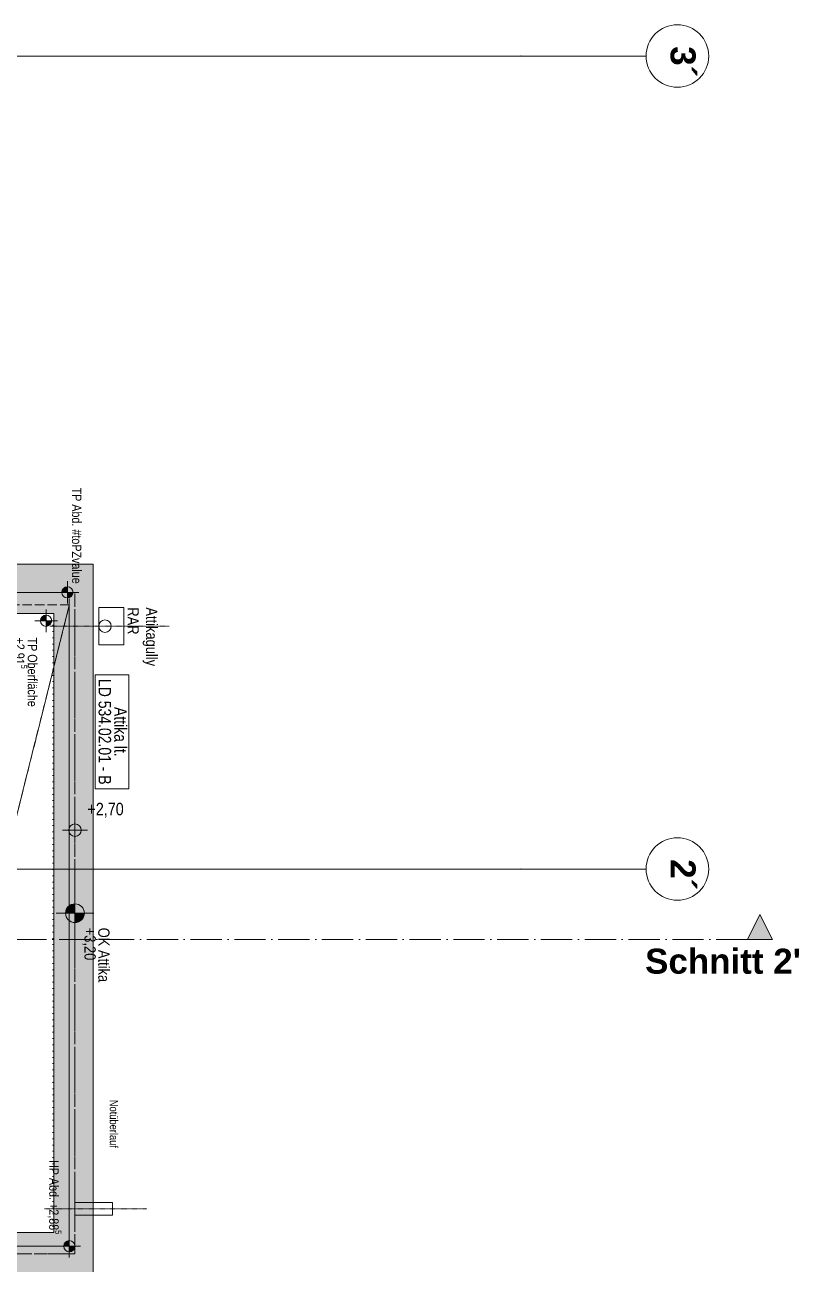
# Model space of a CAD drawing. Header units: metres. Extents: x -16782 to 57285, y -22997 to 18599.
# Drawn here: x 31673 to 37863, y -8504 to 1410 of the extents above; entities that cross this region are included whole.
import ezdxf
from ezdxf.enums import TextEntityAlignment as Align

# ---------------------------------------------------------------- set-up
doc = ezdxf.new("R2010")
doc.units = ezdxf.units.M
doc.header["$MEASUREMENT"] = 0
for name, pattern in [('Achse', [0.2, 0.1, -0.05, 0, -0.05]), ('Punktlinie weit', [0.05, 0, -0.05]), ('Schnittlinie', [0.35, 0.25, -0.05, 0, -0.05]), ('Strichlinie eng', [0.1, 0.075, -0.025]), ('Untersicht', [0.125, 0.1, -0.025])]:
    doc.linetypes.add(name, pattern=pattern)
for name, color, linetype in [('11__100 Achsraster', 7, 'Continuous'), ('140 Bruestung Attika', 7, 'Continuous'), ('210 Balkonplatte', 7, 'Continuous'), ('210 Decke', 7, 'Continuous'), ('212 Gefälle 2D', 7, 'Continuous'), ('220 Bodenaufbau', 7, 'Continuous'), ('221 Gefälledämmung 3D', 7, 'Continuous'), ('710 Gully RAR', 7, 'Continuous'), ('710 Kanal RW', 7, 'Continuous'), ('810 Raumstempel', 7, 'Continuous'), ('851 Marker Schnitt PP', 7, 'Continuous'), ('910 Kote allgemein', 7, 'Continuous'), ('916 Kote PP Entwässerung', 7, 'Continuous'), ('916 Kote PP Rohbau', 7, 'Continuous'), ('937 Beschriftung Detail', 7, 'Continuous')]:
    doc.layers.add(name, color=color, linetype=linetype)
doc.styles.add('ERSTELLTER_STIL_1', font='ARIALN.TTF')
doc.styles.add('ERSTELLTER_STIL_3', font='ARIALNB.TTF')
doc.styles.add('ERSTELLTER_STIL_4', font='arialbd.ttf')
doc.styles.add('ERSTELLTER_STIL_9', font='arial.ttf', dxfattribs={"width": 0.8})
doc.linetypes.add('Grenze Bezirk', pattern='A,0,[2,22HAUS116_408 STG1 _ 1.Stock_IndexB_2026-08-161.Shx,S=0.001587,R=0,X=0,Y=0],-0.25,0', length=0.25)

# ---------------------------------------------------------------- blocks, each defined once
blk = doc.blocks.new('Ext. begrüntes Dach_015_16_1', base_point=(26.8689, 6.4128))
at = {"layer": '810 Raumstempel', "color": 7, "linetype": 'Punktlinie weit', "lineweight": 13, "flags": 128}
blk.add_lwpolyline([(27.9065, 8.4729), (25.27, 8.4729), (25.27, 3.5229), (27.9065, 3.5229)], close=True, dxfattribs=at)
at = {"layer": '810 Raumstempel', "color": 7, "lineweight": 13, "insert": (26.1697, 6.3749), "char_height": 0.1, "attachment_point": 1, "rotation": 270, "style": 'ERSTELLTER_STIL_1'}
blk.add_mtext('\\A1;{\\pql;\\pt0,0.05;\\fArial Narrow|b0|i0|c0|p0;\\W1.000000;13,05\\fArial Narrow|b0|i0|c0|p0;\\W1.000000;\\A1{\\H.66x;\\S^  ;}\\fArial Narrow|b0|i0|c0|p0;\\W1.000000; m\\fArial Narrow|b0|i0|c0|p0;\\W1.000000;\\A1{\\H.66x;\\S2^  ;}}', dxfattribs=at)
at = {"layer": '810 Raumstempel', "color": 7, "lineweight": 13}
for tag, height, style, p in [('DUMMY_891', 0.1, 'ERSTELLTER_STIL_1', (26.2006, 6.3749)), ('ROOM_NAME', 0.125, 'ERSTELLTER_STIL_3', (26.4065, 6.3379)), ('DUMMY_890', 0.125, 'ERSTELLTER_STIL_3', (26.4065, 4.9757))]:
    blk.add_attdef(tag, text='', height=height, rotation=270, dxfattribs=dict(at, style=style)).set_placement(p, align=Align.TOP_LEFT)
blk = doc.blocks.new('Rohr liegend 27_2')
at = {"layer": '710 Gully RAR', "color": 7, "linetype": 'Continuous', "lineweight": 13}
for p, q in [((0.3, 0.05), (0, 0.05)), ((0, 0.05), (0, -0.05)), ((0.3, -0.05), (0.3, 0.05)), ((0, -0.05), (0.3, -0.05))]:
    blk.add_line(p, q, dxfattribs=at)
blk = doc.blocks.new('Wand_32_1', base_point=(25.27, 3.3529))
at = {"layer": '140 Bruestung Attika', "linetype": 'Continuous', "lineweight": 13, "true_color": 0xebebeb}
for points in [[(27.91, 3.5229), (25.27, 3.5229), (25.27, 3.1279), (27.91, 3.1279)], [(28.225, 3.5229), (27.91, 3.5229), (28.225, 3.1279)], [(27.91, 3.5229), (27.91, 3.1279), (28.225, 3.1279)]]:
    blk.add_hatch(color=7, dxfattribs=at).paths.add_polyline_path(points)
at = {"layer": '140 Bruestung Attika', "color": 7, "linetype": 'Continuous', "lineweight": 13, "flags": 128}
for points in [[(27.91, 3.5229), (25.27, 3.5229)], [(25.27, 3.5229), (25.27, 3.1279)], [(28.225, 3.1279), (28.225, 3.5229)], [(25.27, 3.1279), (28.225, 3.1279)]]:
    blk.add_lwpolyline(points, dxfattribs=at)
blk = doc.blocks.new('Wand_33_1', base_point=(28.08, 3.3529))
at = {"layer": '140 Bruestung Attika', "linetype": 'Continuous', "lineweight": 13, "true_color": 0xebebeb}
blk.add_hatch(color=7, dxfattribs=at).paths.add_polyline_path([(28.225, 3.5229), (28.225, 8.4729), (27.91, 8.4729), (27.91, 3.5229)])
at = {"layer": '140 Bruestung Attika', "color": 7, "linetype": 'Continuous', "lineweight": 13, "flags": 128}
for points in [[(27.91, 8.4729), (27.91, 3.5229)], [(28.225, 3.5229), (28.225, 8.4729)]]:
    blk.add_lwpolyline(points, dxfattribs=at)
blk = doc.blocks.new('Dachfläche_17_1', base_point=(25.27, 8.542))
at = {"layer": '220 Bodenaufbau', "color": 255, "linetype": 'Strichlinie eng', "lineweight": 13, "flags": 128}
blk.add_lwpolyline([(25.27, 8.542), (25.27, 3.4129), (26.755, 3.4128), (28.035, 8.542), (26.713, 8.542)], close=True, dxfattribs=at)
blk = doc.blocks.new('Dachfläche_18_1', base_point=(25.27, 8.643))
at = {"layer": '221 Gefälledämmung 3D', "color": 32, "linetype": 'Strichlinie eng', "lineweight": 5, "true_color": 0xdd6f00, "flags": 128}
blk.add_lwpolyline([(25.27, 8.643), (25.27, 3.4129), (28.035, 3.4129), (28.035, 8.6429)], close=True, dxfattribs=at)
blk = doc.blocks.new('Dachfläche_19_1', base_point=(28.035, 8.542))
at = {"layer": '221 Gefälledämmung 3D', "color": 32, "linetype": 'Strichlinie eng', "lineweight": 5, "true_color": 0xdd6f00, "flags": 128}
blk.add_lwpolyline([(28.035, 8.542), (26.755, 3.4128), (28.035, 3.4128)], close=True, dxfattribs=at)
blk = doc.blocks.new('Dachfläche_20_1', base_point=(28.035, 8.542))
at = {"layer": '220 Bodenaufbau', "color": 255, "linetype": 'Strichlinie eng', "lineweight": 13, "flags": 128}
blk.add_lwpolyline([(28.035, 8.542), (26.755, 3.4128), (28.035, 3.4128)], close=True, dxfattribs=at)
blk = doc.blocks.new('Dachfläche_32_1', base_point=(25.15, 8.6429))
at = {"layer": '210 Decke', "color": 182, "linetype": 'Strichlinie eng', "lineweight": 5, "true_color": 0x4b06db, "flags": 128}
blk.add_lwpolyline([(25.15, 8.6429), (25.15, 3.3529), (28.08, 3.3529), (28.08, 8.6429)], close=True, dxfattribs=at)
blk = doc.blocks.new('Standard-Rastermarker')
at = {"layer": '11__100 Achsraster', "color": 8, "linetype": 'Grenze Bezirk', "lineweight": 5}
for p, q in [((1, 0), (28.1323, 0)), ((28.1323, 0), (29.1323, 0))]:
    blk.add_line(p, q, dxfattribs=at)
at = {"layer": '11__100 Achsraster', "color": 8, "linetype": 'Continuous', "lineweight": 5}
blk.add_circle((29.3823, 0), 0.25, dxfattribs=at)
at = {"layer": '11__100 Achsraster', "color": 8, "linetype": 'Grenze Bezirk', "lineweight": 5}
blk.add_point((28.1323, 0), dxfattribs=at)
blk.add_point((28.1323, 0), dxfattribs=at)
at = {"layer": '11__100 Achsraster', "color": 8, "lineweight": 5, "style": 'ERSTELLTER_STIL_4'}
blk.add_attdef('AC_MarkerText_1', text='', height=0.2, rotation=270, dxfattribs=at).set_placement((29.5281, -0.0457), align=Align.TOP_CENTER)
blk = doc.blocks.new('Fallrohr Komplex 27_2')
at = {"layer": '710 Kanal RW', "color": 5, "linetype": 'Continuous', "lineweight": 5, "flags": 128}
blk.add_lwpolyline([(-0.15, -0.15), (0.15, -0.15), (0.15, 0.05), (-0.15, 0.05)], close=True, dxfattribs=at)
blk.add_lwpolyline([(0.05, 0, 1), (-0.05, 0, 1)], format="xyb", close=True, dxfattribs=at)
blk.add_lwpolyline([(0.05, 0, 1), (-0.05, 0, 1)], format="xyb", close=True, dxfattribs=at)
blk = doc.blocks.new('Etikett_39_1', base_point=(28.47, 8.5229))
at = {"layer": '710 Gully RAR', "color": 7, "lineweight": 13, "char_height": 0.09, "attachment_point": 1, "rotation": 270, "style": 'ERSTELLTER_STIL_1'}
for s, insert in [('\\A1;{\\pql;\\pt0,1;\\fArial Narrow|b0|i0|c0|p0;\\W1.000000;RAR\\fArial Narrow|b0|i0|c0|p0;\\W1.000000;\\A1{\\H.66x;\\S^  ;}\\fArial Narrow|b0|i0|c0|p0;\\W1.000000;\\fArial Narrow|b0|i0|c0|p0;\\W1.000000;\\A1{\\H.66x;\\S^  ;}\\fArial Narrow|b0|i0|c0|p0;\\W1.000000;\\fArial Narrow|b0|i0|c0|p0;\\W1.000000;\\fArial Narrow|b0|i0|c0|p0;\\W1.000000;\\fArial Narrow|b0|i0|c0|p0;\\W1.000000;\\fArial Narrow|b0|i0|c0|p0;\\W1.000000;\\fArial Narrow|b0|i0|c0|p0;\\W1.000000;\\fArial Narrow|b0|i0|c0|p0;\\W1.000000;\\A1{\\H.66x;\\S^  ;}\\fArial Narrow|b0|i0|c0|p0;\\W1.000000;\\fArial Narrow|b0|i0|c0|p0;\\W1.000000;\\A1{\\H.66x;\\S^  ;}\\fArial Narrow|b0|i0|c0|p0;\\W1.000000;\\fArial Narrow|b0|i0|c0|p0;\\W1.000000;\\fArial Narrow|b0|i0|c0|p0;\\W1.000000;\\fArial Narrow|b0|i0|c0|p0;\\W1.000000;\\fArial Narrow|b0|i0|c0|p0;\\W1.000000;\\fArial Narrow|b0|i0|c0|p0;\\W1.000000;\\fArial Narrow|b0|i0|c0|p0;\\W1.000000;\\A1{\\H.66x;\\S^  ;}\\fArial Narrow|b0|i0|c0|p0;\\W1.000000;\\fArial Narrow|b0|i0|c0|p0;\\W1.000000;\\A1{\\H.66x;\\S^  ;}\\fArial Narrow|b0|i0|c0|p0;\\W1.000000;\\fArial Narrow|b0|i0|c0|p0;\\W1.000000;\\fArial Narrow|b0|i0|c0|p0;\\W1.000000;\\fArial Narrow|b0|i0|c0|p0;\\W1.000000;\\fArial Narrow|b0|i0|c0|p0;\\W1.000000;\\fArial Narrow|b0|i0|c0|p0;\\W1.000000;\\fArial Narrow|b0|i0|c0|p0;\\W1.000000;\\A1{\\H.66x;\\S^  ;}\\fArial Narrow|b0|i0|c0|p0;\\W1.000000;\\fArial Narrow|b0|i0|c0|p0;\\W1.000000;\\A1{\\H.66x;\\S^  ;}\\fArial Narrow|b0|i0|c0|p0;\\W1.000000;\\fArial Narrow|b0|i0|c0|p0;\\W1.000000;\\fArial Narrow|b0|i0|c0|p0;\\W1.000000;\\fArial Narrow|b0|i0|c0|p0;\\W1.000000;\\fArial Narrow|b0|i0|c0|p0;\\W1.000000;\\fArial Narrow|b0|i0|c0|p0;\\W1.000000;\\fArial Narrow|b0|i0|c0|p0;\\W1.000000;\\A1{\\H.66x;\\S^  ;}\\fArial Narrow|b0|i0|c0|p0;\\W1.000000;\\fArial Narrow|b0|i0|c0|p0;\\W1.000000;\\A1{\\H.66x;\\S^  ;}\\fArial Narrow|b0|i0|c0|p0;\\W1.000000;\\fArial Narrow|b0|i0|c0|p0;\\W1.000000;\\fArial Narrow|b0|i0|c0|p0;\\W1.000000;\\fArial Narrow|b0|i0|c0|p0;\\W1.000000;\\fArial Narrow|b0|i0|c0|p0;\\W1.000000;\\fArial Narrow|b0|i0|c0|p0;\\W1.000000;\\fArial Narrow|b0|i0|c0|p0;\\W1.000000;\\A1{\\H.66x;\\S^  ;}\\fArial Narrow|b0|i0|c0|p0;\\W1.000000;}', (28.5901, 8.5229)), ('\\A1;{\\pql;\\pt0,1;\\fArial Narrow|b0|i0|c0|p0;\\W1.000000;Attikagully\\fArial Narrow|b0|i0|c0|p0;\\W1.000000;\\A1{\\H.66x;\\S^  ;}\\fArial Narrow|b0|i0|c0|p0;\\W1.000000;\\fArial Narrow|b0|i0|c0|p0;\\W1.000000;\\A1{\\H.66x;\\S^  ;}\\fArial Narrow|b0|i0|c0|p0;\\W1.000000;\\fArial Narrow|b0|i0|c0|p0;\\W1.000000;\\fArial Narrow|b0|i0|c0|p0;\\W1.000000;\\fArial Narrow|b0|i0|c0|p0;\\W1.000000;\\fArial Narrow|b0|i0|c0|p0;\\W1.000000;\\fArial Narrow|b0|i0|c0|p0;\\W1.000000;\\fArial Narrow|b0|i0|c0|p0;\\W1.000000;\\A1{\\H.66x;\\S^  ;}\\fArial Narrow|b0|i0|c0|p0;\\W1.000000;\\fArial Narrow|b0|i0|c0|p0;\\W1.000000;\\A1{\\H.66x;\\S^  ;}\\fArial Narrow|b0|i0|c0|p0;\\W1.000000;\\fArial Narrow|b0|i0|c0|p0;\\W1.000000;\\fArial Narrow|b0|i0|c0|p0;\\W1.000000;\\fArial Narrow|b0|i0|c0|p0;\\W1.000000;\\fArial Narrow|b0|i0|c0|p0;\\W1.000000;\\fArial Narrow|b0|i0|c0|p0;\\W1.000000;\\fArial Narrow|b0|i0|c0|p0;\\W1.000000;\\A1{\\H.66x;\\S^  ;}\\fArial Narrow|b0|i0|c0|p0;\\W1.000000;\\fArial Narrow|b0|i0|c0|p0;\\W1.000000;\\A1{\\H.66x;\\S^  ;}\\fArial Narrow|b0|i0|c0|p0;\\W1.000000;\\fArial Narrow|b0|i0|c0|p0;\\W1.000000;\\fArial Narrow|b0|i0|c0|p0;\\W1.000000;\\fArial Narrow|b0|i0|c0|p0;\\W1.000000;\\fArial Narrow|b0|i0|c0|p0;\\W1.000000;\\fArial Narrow|b0|i0|c0|p0;\\W1.000000;\\fArial Narrow|b0|i0|c0|p0;\\W1.000000;\\A1{\\H.66x;\\S^  ;}\\fArial Narrow|b0|i0|c0|p0;\\W1.000000;\\fArial Narrow|b0|i0|c0|p0;\\W1.000000;\\A1{\\H.66x;\\S^  ;}\\fArial Narrow|b0|i0|c0|p0;\\W1.000000;\\fArial Narrow|b0|i0|c0|p0;\\W1.000000;\\fArial Narrow|b0|i0|c0|p0;\\W1.000000;\\fArial Narrow|b0|i0|c0|p0;\\W1.000000;\\fArial Narrow|b0|i0|c0|p0;\\W1.000000;\\fArial Narrow|b0|i0|c0|p0;\\W1.000000;\\fArial Narrow|b0|i0|c0|p0;\\W1.000000;\\A1{\\H.66x;\\S^  ;}\\fArial Narrow|b0|i0|c0|p0;\\W1.000000;\\fArial Narrow|b0|i0|c0|p0;\\W1.000000;\\A1{\\H.66x;\\S^  ;}\\fArial Narrow|b0|i0|c0|p0;\\W1.000000;\\fArial Narrow|b0|i0|c0|p0;\\W1.000000;\\fArial Narrow|b0|i0|c0|p0;\\W1.000000;\\fArial Narrow|b0|i0|c0|p0;\\W1.000000;\\fArial Narrow|b0|i0|c0|p0;\\W1.000000;\\fArial Narrow|b0|i0|c0|p0;\\W1.000000;\\fArial Narrow|b0|i0|c0|p0;\\W1.000000;\\A1{\\H.66x;\\S^  ;}\\fArial Narrow|b0|i0|c0|p0;\\W1.000000;}', (28.7383, 8.5229))]:
    blk.add_mtext(s, dxfattribs=dict(at, insert=insert))
at = {"layer": '710 Gully RAR', "color": 7, "lineweight": 13, "style": 'ERSTELLTER_STIL_1'}
for tag, p in [('DUMMY_125', (28.6183, 8.5229)), ('DUMMY_124', (28.7665, 8.5229))]:
    blk.add_attdef(tag, text='', height=0.09, rotation=270, dxfattribs=at).set_placement(p, align=Align.TOP_LEFT)
blk = doc.blocks.new('Etikett_59_1', base_point=(28.4428, 4.5835))
at = {"layer": '710 Gully RAR', "color": 7, "lineweight": 13, "insert": (28.4236, 4.5835), "char_height": 0.065, "attachment_point": 1, "rotation": 270, "style": 'ERSTELLTER_STIL_1'}
blk.add_mtext('\\A1;{\\pql;\\pt0,1;\\fArial Narrow|b0|i0|c0|p0;\\W1.000000;Notüberlauf\\fArial Narrow|b0|i0|c0|p0;\\W1.000000;\\A1{\\H.66x;\\S^  ;}\\fArial Narrow|b0|i0|c0|p0;\\W1.000000;\\fArial Narrow|b0|i0|c0|p0;\\W1.000000;\\A1{\\H.66x;\\S^  ;}\\fArial Narrow|b0|i0|c0|p0;\\W1.000000;\\fArial Narrow|b0|i0|c0|p0;\\W1.000000;\\fArial Narrow|b0|i0|c0|p0;\\W1.000000;\\fArial Narrow|b0|i0|c0|p0;\\W1.000000;\\fArial Narrow|b0|i0|c0|p0;\\W1.000000;\\fArial Narrow|b0|i0|c0|p0;\\W1.000000;\\fArial Narrow|b0|i0|c0|p0;\\W1.000000;\\A1{\\H.66x;\\S^  ;}\\fArial Narrow|b0|i0|c0|p0;\\W1.000000;\\fArial Narrow|b0|i0|c0|p0;\\W1.000000;\\A1{\\H.66x;\\S^  ;}\\fArial Narrow|b0|i0|c0|p0;\\W1.000000;\\fArial Narrow|b0|i0|c0|p0;\\W1.000000;\\fArial Narrow|b0|i0|c0|p0;\\W1.000000;\\fArial Narrow|b0|i0|c0|p0;\\W1.000000;\\fArial Narrow|b0|i0|c0|p0;\\W1.000000;\\fArial Narrow|b0|i0|c0|p0;\\W1.000000;\\fArial Narrow|b0|i0|c0|p0;\\W1.000000;\\A1{\\H.66x;\\S^  ;}\\fArial Narrow|b0|i0|c0|p0;\\W1.000000;\\fArial Narrow|b0|i0|c0|p0;\\W1.000000;\\A1{\\H.66x;\\S^  ;}\\fArial Narrow|b0|i0|c0|p0;\\W1.000000;\\fArial Narrow|b0|i0|c0|p0;\\W1.000000;\\fArial Narrow|b0|i0|c0|p0;\\W1.000000;\\fArial Narrow|b0|i0|c0|p0;\\W1.000000;\\fArial Narrow|b0|i0|c0|p0;\\W1.000000;\\fArial Narrow|b0|i0|c0|p0;\\W1.000000;\\fArial Narrow|b0|i0|c0|p0;\\W1.000000;\\A1{\\H.66x;\\S^  ;}\\fArial Narrow|b0|i0|c0|p0;\\W1.000000;\\fArial Narrow|b0|i0|c0|p0;\\W1.000000;\\A1{\\H.66x;\\S^  ;}\\fArial Narrow|b0|i0|c0|p0;\\W1.000000;\\fArial Narrow|b0|i0|c0|p0;\\W1.000000;\\fArial Narrow|b0|i0|c0|p0;\\W1.000000;\\fArial Narrow|b0|i0|c0|p0;\\W1.000000;\\fArial Narrow|b0|i0|c0|p0;\\W1.000000;\\fArial Narrow|b0|i0|c0|p0;\\W1.000000;\\fArial Narrow|b0|i0|c0|p0;\\W1.000000;\\A1{\\H.66x;\\S^  ;}\\fArial Narrow|b0|i0|c0|p0;\\W1.000000;\\fArial Narrow|b0|i0|c0|p0;\\W1.000000;\\A1{\\H.66x;\\S^  ;}\\fArial Narrow|b0|i0|c0|p0;\\W1.000000;\\fArial Narrow|b0|i0|c0|p0;\\W1.000000;\\fArial Narrow|b0|i0|c0|p0;\\W1.000000;\\fArial Narrow|b0|i0|c0|p0;\\W1.000000;\\fArial Narrow|b0|i0|c0|p0;\\W1.000000;\\fArial Narrow|b0|i0|c0|p0;\\W1.000000;\\fArial Narrow|b0|i0|c0|p0;\\W1.000000;\\A1{\\H.66x;\\S^  ;}\\fArial Narrow|b0|i0|c0|p0;\\W1.000000;}', dxfattribs=at)
at = {"layer": '710 Gully RAR', "color": 7, "lineweight": 13, "style": 'ERSTELLTER_STIL_1'}
blk.add_attdef('DUMMY_124', text='', height=0.065, rotation=270, dxfattribs=at).set_placement((28.4428, 4.5835), align=Align.TOP_LEFT)
blk = doc.blocks.new('Decke_37_1', base_point=(25.17, 8.6429))
at = {"layer": '210 Balkonplatte', "color": 139, "linetype": 'Untersicht', "lineweight": 13, "true_color": 0x2c655e, "flags": 128}
blk.add_lwpolyline([(25.17, 8.6429), (25.17, 3.3529), (28.08, 3.3529), (28.08, 8.6429)], close=True, dxfattribs=at)
blk = doc.blocks.new('Wand_248_1', base_point=(28.08, 8.6429))
at = {"layer": '140 Bruestung Attika', "linetype": 'Continuous', "lineweight": 13, "true_color": 0xebebeb}
for points in [[(27.91, 8.8679), (25.27, 8.8679), (25.27, 8.4729), (27.91, 8.4729)], [(27.91, 8.4729), (28.225, 8.4729), (28.225, 8.8679)], [(27.91, 8.8679), (27.91, 8.4729), (28.225, 8.8679)]]:
    blk.add_hatch(color=7, dxfattribs=at).paths.add_polyline_path(points)
at = {"layer": '140 Bruestung Attika', "color": 7, "linetype": 'Continuous', "lineweight": 13, "flags": 128}
for points in [[(28.225, 8.8679), (25.27, 8.8679)], [(25.27, 8.4729), (25.27, 8.8679)], [(28.225, 8.8679), (28.225, 8.4729)], [(25.27, 8.4729), (27.91, 8.4729)]]:
    blk.add_lwpolyline(points, dxfattribs=at)
blk = doc.blocks.new('Standard-Rastermarker_16')
at = {"layer": '11__100 Achsraster', "color": 8, "linetype": 'Grenze Bezirk', "lineweight": 5}
for p, q in [((1, 0), (28.2214, 0)), ((28.2214, 0), (29.2214, 0))]:
    blk.add_line(p, q, dxfattribs=at)
at = {"layer": '11__100 Achsraster', "color": 8, "linetype": 'Continuous', "lineweight": 5}
blk.add_circle((29.4714, 0), 0.25, dxfattribs=at)
at = {"layer": '11__100 Achsraster', "color": 8, "linetype": 'Grenze Bezirk', "lineweight": 5}
blk.add_point((28.2214, 0), dxfattribs=at)
blk.add_point((28.2214, 0), dxfattribs=at)
at = {"layer": '11__100 Achsraster', "color": 8, "lineweight": 5, "style": 'ERSTELLTER_STIL_4'}
blk.add_attdef('AC_MarkerText_1', text='', height=0.2, rotation=270, dxfattribs=at).set_placement((29.6171, -0.0457), align=Align.TOP_CENTER)
blk = doc.blocks.new('Höhenbemaßung_34_1', base_point=(27.8495, 8.4155))
at = {"layer": '916 Kote PP Entwässerung', "linetype": 'Continuous', "lineweight": 5, "true_color": 0xdd6f00}
for points in [[(27.8495, 8.4155), (27.8495, 8.4605), (27.8323, 8.4571), (27.8177, 8.4473), (27.8079, 8.4327), (27.8045, 8.4155)], [(27.8495, 8.4155), (27.8495, 8.3705), (27.8667, 8.3739), (27.8813, 8.3837), (27.8911, 8.3983), (27.8945, 8.4155)]]:
    blk.add_hatch(color=32, dxfattribs=at).paths.add_polyline_path(points)
at = {"layer": '916 Kote PP Entwässerung', "color": 32, "linetype": 'Continuous', "lineweight": 5, "true_color": 0xdd6f00}
for p, q in [((27.8495, 8.3255), (27.8495, 8.5055)), ((27.9395, 8.4155), (27.7595, 8.4155))]:
    blk.add_line(p, q, dxfattribs=at)
blk.add_circle((27.8495, 8.4155), 0.045, dxfattribs=at)
at = {"layer": '916 Kote PP Entwässerung', "color": 32, "lineweight": 5, "true_color": 0xdd6f00, "char_height": 0.075, "attachment_point": 7, "rotation": 270, "style": 'ERSTELLTER_STIL_1'}
for s, insert in [('\\A1;{\\pql;\\fArial Narrow|b0|i0|c0|p0;\\W1.000000;+2,91\\fArial Narrow|b0|i0|c0|p0;\\W1.000000;\\A1{\\H.66x;\\S5^  ;}}', (27.5792, 8.2816)), ('\\A1;{\\pql;\\fArial Narrow|b0|i0|c0|p0;\\W1.000000;TP Oberfläche}', (27.7017, 8.2816))]:
    blk.add_mtext(s, dxfattribs=dict(at, insert=insert))
blk = doc.blocks.new('Höhenbemaßung_37_1', base_point=(28.02, 8.6429))
at = {"layer": '212 Gefälle 2D', "linetype": 'Continuous', "lineweight": 5, "true_color": 0xdd6f00}
for points in [[(28.02, 8.6429), (28.02, 8.6879), (28.0028, 8.6845), (27.9882, 8.6748), (27.9784, 8.6602), (27.975, 8.6429)], [(28.02, 8.6429), (28.02, 8.5979), (28.0372, 8.6014), (28.0518, 8.6111), (28.0616, 8.6257), (28.065, 8.6429)]]:
    blk.add_hatch(color=32, dxfattribs=at).paths.add_polyline_path(points)
at = {"layer": '212 Gefälle 2D', "color": 32, "linetype": 'Continuous', "lineweight": 5, "true_color": 0xdd6f00}
for p, q in [((28.02, 8.5529), (28.02, 8.7329)), ((28.11, 8.6429), (27.93, 8.6429))]:
    blk.add_line(p, q, dxfattribs=at)
blk.add_circle((28.02, 8.6429), 0.045, dxfattribs=at)
at = {"layer": '212 Gefälle 2D', "color": 32, "lineweight": 5, "true_color": 0xdd6f00, "insert": (28.0554, 9.481), "char_height": 0.075, "attachment_point": 7, "rotation": 270, "style": 'ERSTELLTER_STIL_1'}
blk.add_mtext('\\A1;{\\pql;\\fArial Narrow|b0|i0|c0|p0;\\W1.000000;TP Abd. #toPZvalue}', dxfattribs=at)
blk = doc.blocks.new('Höhenbemaßung_38_1', base_point=(28.035, 3.4128))
at = {"layer": '212 Gefälle 2D', "linetype": 'Continuous', "lineweight": 5, "true_color": 0xdd6f00}
for points in [[(28.035, 3.4128), (28.035, 3.4578), (28.0178, 3.4544), (28.0032, 3.4446), (27.9934, 3.43), (27.99, 3.4128)], [(28.035, 3.4128), (28.035, 3.3678), (28.0522, 3.3712), (28.0668, 3.381), (28.0766, 3.3956), (28.08, 3.4128)]]:
    blk.add_hatch(color=32, dxfattribs=at).paths.add_polyline_path(points)
at = {"layer": '212 Gefälle 2D', "color": 32, "linetype": 'Continuous', "lineweight": 5, "true_color": 0xdd6f00}
for p, q in [((28.035, 3.3228), (28.035, 3.5028)), ((28.125, 3.4128), (27.945, 3.4128))]:
    blk.add_line(p, q, dxfattribs=at)
blk.add_circle((28.035, 3.4128), 0.045, dxfattribs=at)
at = {"layer": '212 Gefälle 2D', "color": 32, "lineweight": 5, "true_color": 0xdd6f00, "insert": (27.8526, 4.1019), "char_height": 0.075, "attachment_point": 7, "rotation": 270, "style": 'ERSTELLTER_STIL_1'}
blk.add_mtext('\\A1;{\\pql;\\fArial Narrow|b0|i0|c0|p0;\\W1.000000;HP Abd. +2,88\\fArial Narrow|b0|i0|c0|p0;\\W1.000000;\\A1{\\H.66x;\\S5^  ;}}', dxfattribs=at)
blk = doc.blocks.new('Höhenbemaßung_69_1', base_point=(28.08, 6.7411))
at = {"layer": '916 Kote PP Rohbau', "color": 7, "linetype": 'Continuous', "lineweight": 13}
for p, q in [((28.08, 6.6411), (28.08, 6.8411)), ((27.98, 6.7411), (28.18, 6.7411))]:
    blk.add_line(p, q, dxfattribs=at)
blk.add_circle((28.08, 6.7411), 0.05, dxfattribs=at)
at = {"layer": '916 Kote PP Rohbau', "color": 7, "lineweight": 13, "insert": (28.18, 6.8411), "char_height": 0.1, "attachment_point": 7, "style": 'ERSTELLTER_STIL_1'}
blk.add_mtext('\\A1;{\\pql;\\fArial Narrow|b0|i0|c0|p0;\\W1.000000;+2,70}', dxfattribs=at)
blk = doc.blocks.new('Höhenbemaßung_82_1', base_point=(28.08, 6.0764))
at = {"layer": '910 Kote allgemein', "linetype": 'Continuous', "lineweight": 13}
for points in [[(28.08, 6.0764), (28.08, 6.1514), (28.0513, 6.1457), (28.027, 6.1295), (28.0107, 6.1051), (28.005, 6.0764)], [(28.08, 6.0764), (28.08, 6.0014), (28.1087, 6.0071), (28.133, 6.0234), (28.1493, 6.0477), (28.155, 6.0764)]]:
    blk.add_hatch(color=7, dxfattribs=at).paths.add_polyline_path(points)
at = {"layer": '910 Kote allgemein', "color": 7, "linetype": 'Continuous', "lineweight": 13}
for p, q in [((28.08, 5.9264), (28.08, 6.2264)), ((28.23, 6.0764), (27.93, 6.0764))]:
    blk.add_line(p, q, dxfattribs=at)
blk.add_circle((28.08, 6.0764), 0.075, dxfattribs=at)
at = {"layer": '910 Kote allgemein', "color": 7, "lineweight": 13, "char_height": 0.09, "attachment_point": 7, "rotation": 270, "style": 'ERSTELLTER_STIL_1'}
for s, insert in [('\\A1;{\\pql;\\fArial Narrow|b0|i0|c0|p0;\\W1.000000;+3,20}', (28.1391, 5.9603)), ('\\A1;{\\pql;\\fArial Narrow|b0|i0|c0|p0;\\W1.000000;OK Attika}', (28.2651, 5.9603))]:
    blk.add_mtext(s, dxfattribs=dict(at, insert=insert))
blk = doc.blocks.new('Schnittebene_12_1', base_point=(33.5555, 5.8659))
at = {"layer": '851 Marker Schnitt PP', "linetype": 'Continuous', "lineweight": 0, "true_color": 0x000000}
blk.add_hatch(color=18, dxfattribs=at).paths.add_polyline_path([(33.6555, 5.8659), (33.5555, 6.0659), (33.4555, 5.8659)])
at = {"layer": '851 Marker Schnitt PP', "color": 250, "linetype": 'Schnittlinie', "lineweight": 13, "true_color": 0x3f3f3f}
blk.add_line((33.4555, 5.8659), (4.5187, 5.8659), dxfattribs=at)
at = {"layer": '851 Marker Schnitt PP', "color": 7, "linetype": 'Continuous', "lineweight": 13, "flags": 128}
blk.add_lwpolyline([(33.6555, 5.8659), (33.4555, 5.8659), (33.5555, 6.0659)], close=True, dxfattribs=at)
at = {"layer": '851 Marker Schnitt PP', "color": 7, "lineweight": 13, "insert": (32.6378, 5.5899), "char_height": 0.2, "attachment_point": 7, "style": 'ERSTELLTER_STIL_4'}
blk.add_mtext("\\A1;{\\pql;\\pt0;\\fArial|b1|i0|c0|p0;\\W1.000000;Schnitt 2'}", dxfattribs=at)

msp = doc.modelspace()

# ---------------------------------------------------------------- linework, layer by layer
at = {"layer": '916 Kote PP Rohbau', "color": 7, "linetype": 'Achse', "lineweight": 13}
for points in [[(32825.668, -3400.164), (31869.029, -3400.164)], [(32647.637, -8061.027), (31826.833, -8061.027)]]:
    msp.add_lwpolyline(points, dxfattribs=at)
at = {"layer": '937 Beschriftung Detail', "color": 155, "linetype": 'Continuous', "lineweight": 5, "true_color": 0x416cbe, "flags": 128}
msp.add_lwpolyline([(32234.129, -3788.922), (32234.129, -4702.52), (32505.558, -4702.52), (32505.558, -3788.922), (32234.129, -3788.922)], close=True, dxfattribs=at)

# ---------------------------------------------------------------- block references
at = {"layer": '11__100 Achsraster', "color": 7, "linetype": 'Continuous', "lineweight": 18, "xscale": 1000, "yscale": 1000, "zscale": 1000}
for name, p, values in [('Standard-Rastermarker', (7507.422, 1160.163), {'AC_MarkerText_1': '3´'}), ('Standard-Rastermarker_16', (7418.37, -5343.106), {'AC_MarkerText_1': '2´'})]:
    msp.add_blockref(name, p, dxfattribs=at).add_auto_attribs(values)
at = {"layer": '140 Bruestung Attika', "color": 7, "lineweight": 30, "xscale": 1000, "yscale": 1000, "zscale": 1000}
for name, p in [('Wand_248_1', (32073.611, -3130.16)), ('Wand_33_1', (32073.613, -8420.22)), ('Wand_32_1', (29263.612, -8420.221))]:
    msp.add_blockref(name, p, dxfattribs=at)
at = {"layer": '210 Balkonplatte', "color": 139, "linetype": 'Untersicht', "lineweight": 13, "true_color": 0x2c655e, "xscale": 1000, "yscale": 1000, "zscale": 1000}
msp.add_blockref('Decke_37_1', (29163.608, -3130.16), dxfattribs=at)
at = {"layer": '210 Decke', "color": 182, "linetype": 'Strichlinie eng', "lineweight": 5, "true_color": 0x4b06db, "xscale": 1000, "yscale": 1000, "zscale": 1000}
msp.add_blockref('Dachfläche_32_1', (29143.607, -3130.162), dxfattribs=at)
at = {"layer": '212 Gefälle 2D', "color": 32, "lineweight": 5, "true_color": 0xdd6f00, "xscale": 1000, "yscale": 1000, "zscale": 1000}
for name, p in [('Höhenbemaßung_37_1', (32013.613, -3130.16)), ('Höhenbemaßung_38_1', (32028.612, -8360.278))]:
    msp.add_blockref(name, p, dxfattribs=at)
at = {"layer": '220 Bodenaufbau', "color": 255, "linetype": 'Strichlinie eng', "lineweight": 13, "xscale": 1000, "yscale": 1000, "zscale": 1000}
for name, p in [('Dachfläche_17_1', (29263.612, -3231.061)), ('Dachfläche_20_1', (32028.611, -3231.062))]:
    msp.add_blockref(name, p, dxfattribs=at)
at = {"layer": '221 Gefälledämmung 3D', "color": 32, "linetype": 'Strichlinie eng', "lineweight": 5, "true_color": 0xdd6f00, "xscale": 1000, "yscale": 1000, "zscale": 1000}
for name, p in [('Dachfläche_18_1', (29263.612, -3130.082)), ('Dachfläche_19_1', (32028.611, -3231.062))]:
    msp.add_blockref(name, p, dxfattribs=at)
at = {"layer": '710 Gully RAR', "color": 7, "linetype": 'Continuous', "lineweight": 13, "xscale": 1000, "yscale": 1000, "zscale": 1000}
for name, p in [('Etikett_39_1', (32463.612, -3250.164)), ('Etikett_59_1', (32436.445, -7189.62)), ('Rohr liegend 27_2', (32073.612, -8061.027))]:
    msp.add_blockref(name, p, dxfattribs=at)
at = {"layer": '710 Kanal RW', "color": 5, "linetype": 'Continuous', "lineweight": 5, "xscale": -1000, "yscale": 1000, "zscale": 1000, "rotation": 90}
msp.add_blockref('Fallrohr Komplex 27_2', (32313.612, -3400.164), dxfattribs=at)
at = {"layer": '810 Raumstempel', "color": 7, "linetype": 'Continuous', "lineweight": 13, "xscale": 1000, "yscale": 1000, "zscale": 1000}
msp.add_blockref('Ext. begrüntes Dach_015_16_1', (30862.508, -5360.272), dxfattribs=at).add_auto_attribs({'ROOM_NAME': 'Ext. begrüntes Dach'})
at = {"layer": '851 Marker Schnitt PP', "color": 250, "lineweight": 13, "true_color": 0x3f3f3f, "xscale": 1000, "yscale": 1000, "zscale": 1000}
msp.add_blockref('Schnittebene_12_1', (37549.075, -5907.197), dxfattribs=at)
at = {"layer": '910 Kote allgemein', "color": 7, "lineweight": 13, "xscale": 1000, "yscale": 1000, "zscale": 1000}
msp.add_blockref('Höhenbemaßung_82_1', (32073.612, -5696.66), dxfattribs=at)
at = {"layer": '916 Kote PP Entwässerung', "color": 32, "lineweight": 5, "true_color": 0xdd6f00, "xscale": 1000, "yscale": 1000, "zscale": 1000}
msp.add_blockref('Höhenbemaßung_34_1', (31843.119, -3357.594), dxfattribs=at)
at = {"layer": '916 Kote PP Rohbau', "color": 7, "lineweight": 13, "xscale": 1000, "yscale": 1000, "zscale": 1000}
msp.add_blockref('Höhenbemaßung_69_1', (32073.612, -5032.016), dxfattribs=at)

# ---------------------------------------------------------------- texts
at = {"layer": '937 Beschriftung Detail', "color": 7, "linetype": 'Continuous', "lineweight": 13, "insert": (32261.015, -4245.721), "char_height": 100, "attachment_point": 8, "rotation": 270, "line_spacing_factor": 0.752665, "style": 'ERSTELLTER_STIL_9'}
msp.add_mtext('\\A1;{\\pqc;\\fArial|b0|i0|c0|p0;\\W0.800000;Attika lt.\\P\\pqc;\\fArial|b0|i0|c0|p0;\\W0.800000;LD 534.02.0\\fArial|b0|i0|c0|p0;\\W0.800000;1 - B}', dxfattribs=at)

doc.saveas('drawing.dxf')
